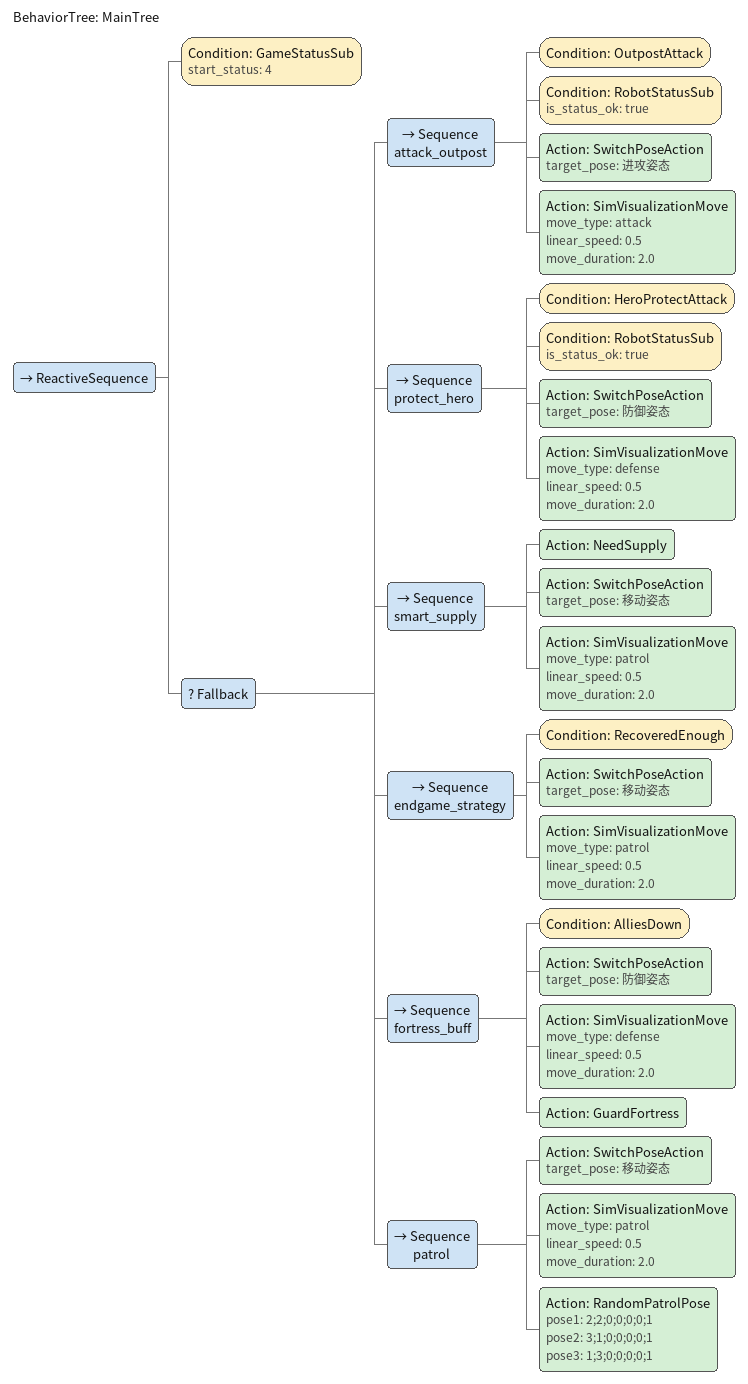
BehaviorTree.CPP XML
<?xml version="1.0" encoding="UTF-8"?>

<root main_tree_to_execute="MainTree">

  <BehaviorTree ID="MainTree">

    <ReactiveSequence>

      <!-- 0. 等待比赛开始信号 (start_status = 4) -->
      <Condition ID="GameStatusSub" start_status="4"/>

      <Fallback>

        <!-- 优先级1: 攻击前哨站 -->
        <Sequence name="attack_outpost">
          <Condition ID="OutpostAttack"/>
          <Condition ID="RobotStatusSub" is_status_ok="true"/>
          <Action ID="SwitchPoseAction" target_pose="进攻姿态"/>
          <Action ID="SimVisualizationMove" move_type="attack" linear_speed="0.5" move_duration="2.0"/>
        </Sequence>

        <!-- 优先级2: 英雄保护点 -->
        <Sequence name="protect_hero">
          <Condition ID="HeroProtectAttack"/>
          <Condition ID="RobotStatusSub" is_status_ok="true"/>
          <Action ID="SwitchPoseAction" target_pose="防御姿态"/>
          <Action ID="SimVisualizationMove" move_type="defense" linear_speed="0.5" move_duration="2.0"/>
        </Sequence>

        <!-- 优先级3: 智能补给 -->
        <Sequence name="smart_supply">
          <Action ID="NeedSupply"/>
          <Action ID="SwitchPoseAction" target_pose="移动姿态"/>
          <Action ID="SimVisualizationMove" move_type="patrol" linear_speed="0.5" move_duration="2.0"/>
        </Sequence>

        <!-- 优先级4: 终局策略 -->
        <Sequence name="endgame_strategy">
          <Condition ID="RecoveredEnough"/>
          <Action ID="SwitchPoseAction" target_pose="移动姿态"/>
          <Action ID="SimVisualizationMove" move_type="patrol" linear_speed="0.5" move_duration="2.0"/>
        </Sequence>

        <!-- 优先级5: 守卫基地 (己方输出机阵亡) -->
        <Sequence name="fortress_buff">
          <Condition ID="AlliesDown"/>
          <Action ID="SwitchPoseAction" target_pose="防御姿态"/>
          <Action ID="SimVisualizationMove" move_type="defense" linear_speed="0.5" move_duration="2.0"/>
          <Action ID="GuardFortress"/>
        </Sequence>

        <!-- 优先级6: 巡逻 (保底) -->
        <Sequence name="patrol">
          <Action ID="SwitchPoseAction" target_pose="移动姿态"/>
          <Action ID="SimVisualizationMove" move_type="patrol" linear_speed="0.5" move_duration="2.0"/>
          <Action ID="RandomPatrolPose"
                  pose1="2;2;0;0;0;0;1"
                  pose2="3;1;0;0;0;0;1"
                  pose3="1;3;0;0;0;0;1"/>
        </Sequence>

      </Fallback>

    </ReactiveSequence>

  </BehaviorTree>

</root>
